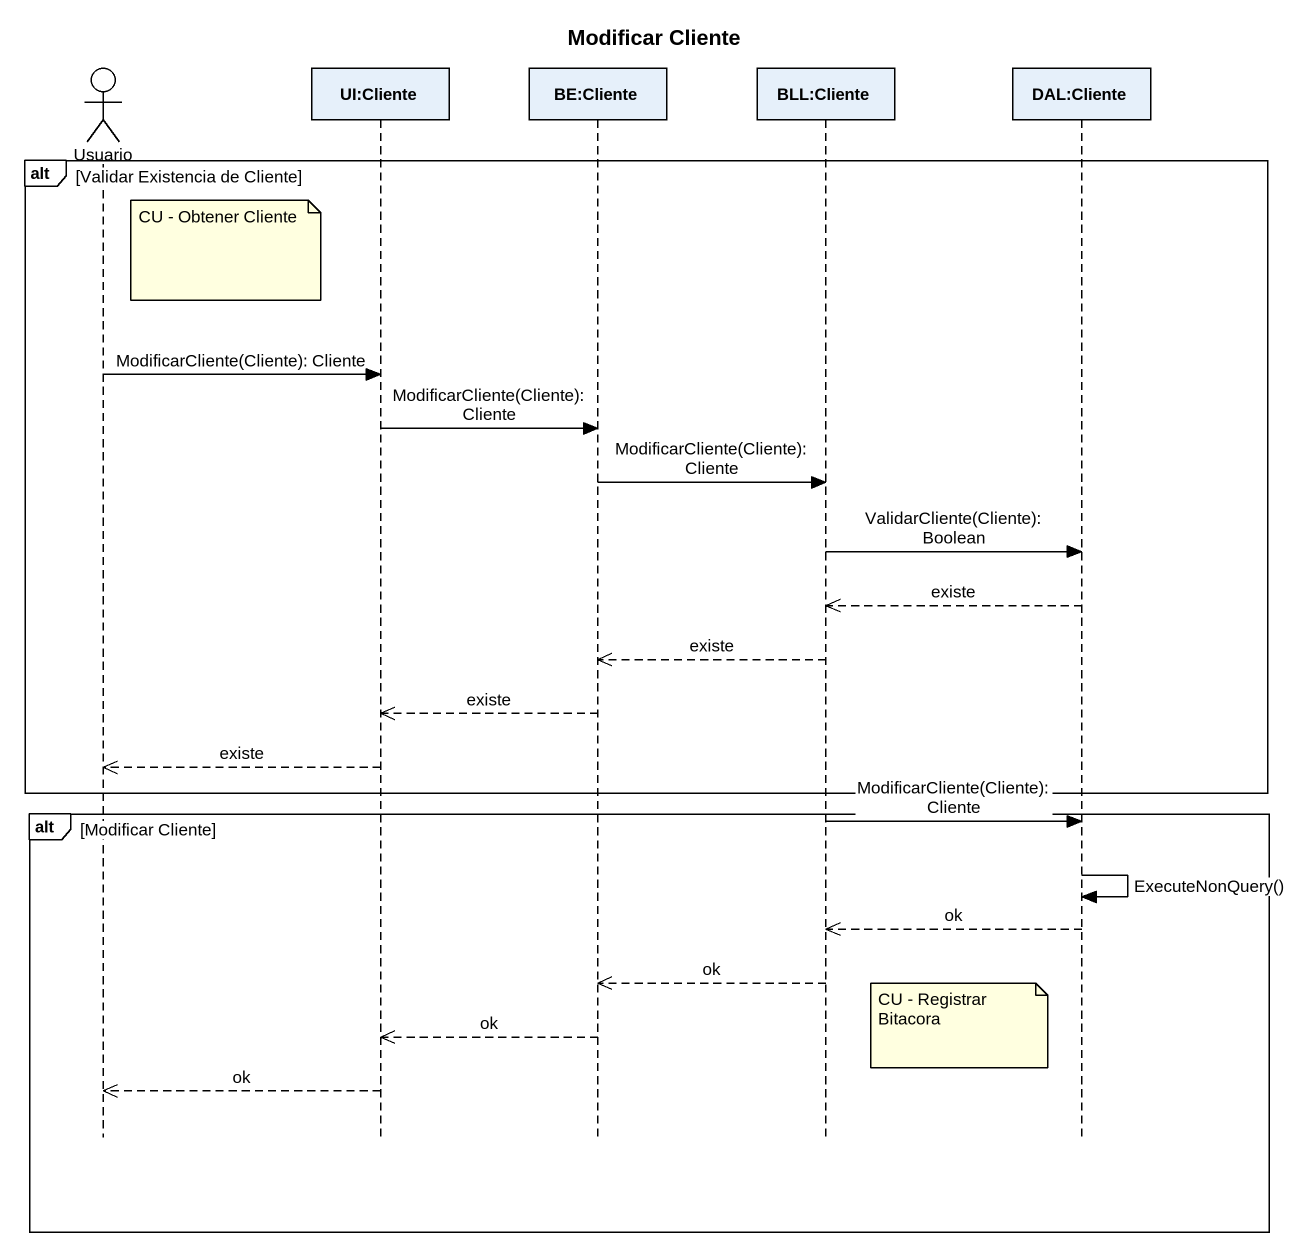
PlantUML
@startuml
title Modificar Cliente
hide footbox
actor Usuario
participant "UI:Cliente" as UI_Cliente
participant "BE:Cliente" as BE_Cliente
participant "BLL:Cliente" as BLL_Cliente
participant "DAL:Cliente" as DAL_Cliente

alt Validar Existencia de Cliente
  note right of Usuario : CU - Obtener Cliente
  Usuario -> UI_Cliente : ModificarCliente(Cliente): Cliente
  UI_Cliente -> BE_Cliente : ModificarCliente(Cliente): Cliente
  BE_Cliente -> BLL_Cliente : ModificarCliente(Cliente): Cliente
  BLL_Cliente -> DAL_Cliente : ValidarCliente(Cliente): Boolean
  DAL_Cliente -->> BLL_Cliente : existe
  BLL_Cliente -->> BE_Cliente : existe
  BE_Cliente -->> UI_Cliente : existe
  UI_Cliente -->> Usuario : existe
end
alt Modificar Cliente
  BLL_Cliente -> DAL_Cliente : ModificarCliente(Cliente): Cliente
  DAL_Cliente -> DAL_Cliente : ExecuteNonQuery()
  DAL_Cliente -->> BLL_Cliente : ok
  BLL_Cliente -->> BE_Cliente : ok
  note left of DAL_Cliente : CU - Registrar Bitacora
  BE_Cliente -->> UI_Cliente : ok
  UI_Cliente -->> Usuario : ok
end
@enduml
